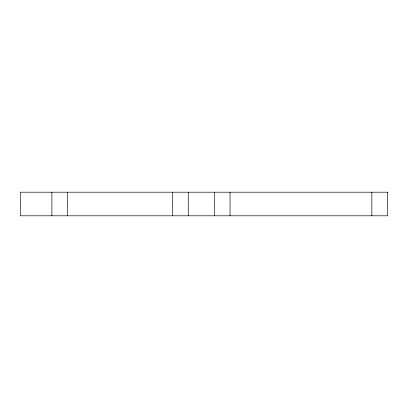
<?xml version="1.0" encoding="UTF-8"?>
<svg xmlns="http://www.w3.org/2000/svg" width="408" height="408" viewBox="0 0 408 408"><rect width="100%" height="100%" fill="white"/><g stroke="black" fill="none" stroke-linecap="round" stroke-linejoin="round"><path stroke-width="0.61" d="M371.861 192.199L371.861 215.801M230.041 192.199L230.041 215.801M214.302 192.199L214.302 215.801M188.261 192.199L188.261 215.801M172.528 192.199L172.528 215.801M67.611 192.199L67.611 215.801M51.877 192.199L51.877 215.801M387.6 192.199L20.4 192.199L20.4 215.801L387.6 215.801L387.6 192.199"/></g></svg>
